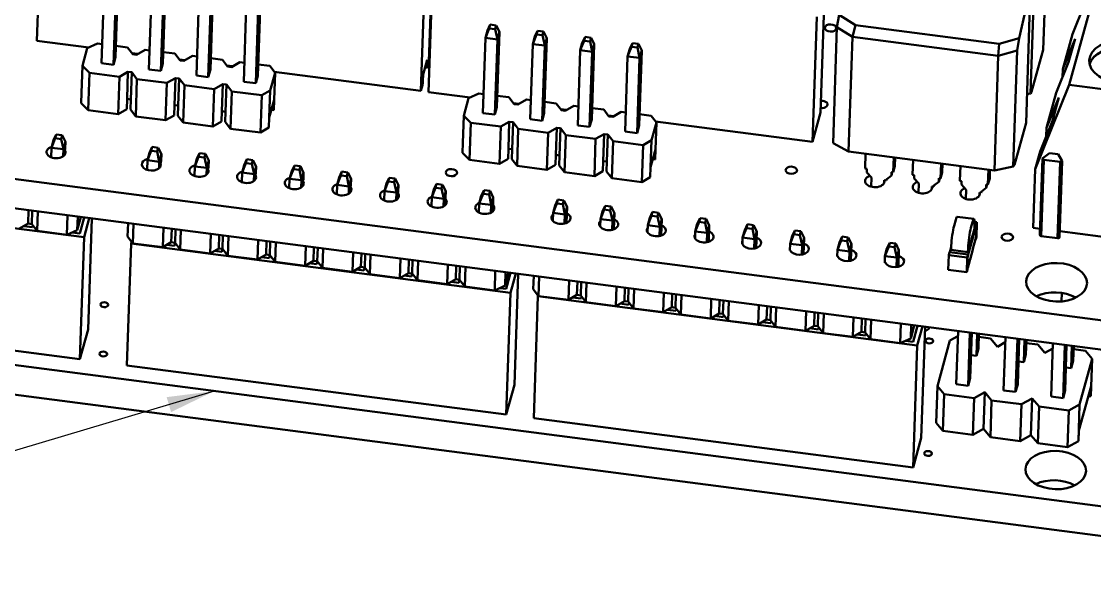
# Model space of a CAD drawing. Header units: millimetres. Extents: x 0 to 420, y 0 to 297.
# Drawn here: x 226.8 to 283.4, y 54.9 to 84.9 of the extents above; entities that cross this region are included whole.
import ezdxf

# ---------------------------------------------------------------- set-up
doc = ezdxf.new("R2010")
doc.units = ezdxf.units.MM
doc.layers.add('Symbol (ISO)', color=7, linetype='Continuous', lineweight=25)
doc.layers.add('Visible (ISO)', color=7, linetype='Continuous', lineweight=50)
doc.styles.add('Note Text (ISO)', font='tahoma.ttf')
doc.dimstyles.new('Default - Method 1b (ISO)$7', dxfattribs={"dimtxt": 3.5, "dimasz": 2.5, "dimexe": 3.175, "dimexo": 0, "dimgap": 0.762, "dimtad": 1, "dimtoh": 1, "dimrnd": 1e-08, "dimtxsty": 'Note Text (ISO)', "dimcen": 0.09, "dimdle": 10, "dimclrd": 256, "dimclre": 256, "dimclrt": 256, "dimazin": 2, "dimtfac": 1, "dimtmove": 0, "dimatfit": 3, "dimfxl": 1, "dimtolj": 1, "dimlwd": -1, "dimlwe": -1, "dimarcsym": 0})

msp = doc.modelspace()

# ---------------------------------------------------------------- linework, layer by layer
at = {"layer": 'Visible (ISO)'}
for p, q in [((287.154, 100.166), (282.031, 81.601)), ((227.794, 90.511), (227.571, 83.924)), ((280.668, 83.454), (280.901, 90.336)), ((248.259, 82.839), (248.482, 89.427)), ((248.055, 87.879), (247.832, 81.292)), ((248.463, 87.827), (248.239, 81.227)), ((280.199, 87.266), (279.992, 81.141)), ((230.984, 82.747), (231.118, 86.711)), ((231.748, 86.629), (231.614, 82.665)), ((231.723, 83.061), (231.857, 87.025)), ((234.225, 82.736), (234.359, 86.7)), ((268.927, 80.142), (269.15, 86.742)), ((233.485, 82.422), (233.62, 86.386)), ((234.25, 86.304), (234.116, 82.34)), ((236.727, 82.411), (236.861, 86.375)), ((279.763, 79.606), (279.996, 86.488)), ((235.987, 82.097), (236.121, 86.061)), ((236.752, 85.979), (236.618, 82.015)), ((238.489, 81.772), (238.623, 85.736)), ((239.254, 85.654), (239.119, 81.69)), ((239.229, 82.086), (239.363, 86.05)), ((279.774, 85.684), (279.41, 84.068)), ((282.862, 85.895), (282.213, 84.281)), ((268.723, 85.195), (268.5, 78.595)), ((269.787, 84.653), (269.903, 85.303)), ((269.903, 85.303), (270.771, 84.752)), ((251.239, 84.083), (251.438, 84.584)), ((251.239, 84.083), (251.348, 84.479)), ((251.492, 84.782), (251.348, 84.479)), ((251.438, 84.584), (251.492, 84.782)), ((251.753, 84.543), (251.438, 84.584)), ((251.808, 84.741), (251.492, 84.782)), ((251.753, 84.543), (251.808, 84.741)), ((251.753, 84.543), (251.869, 84.001)), ((251.978, 84.397), (251.808, 84.741)), ((251.844, 80.433), (251.978, 84.397)), ((251.869, 84.001), (251.978, 84.397)), ((253.994, 84.457), (253.85, 84.154)), ((253.94, 84.259), (253.994, 84.457)), ((254.309, 84.416), (253.994, 84.457)), ((254.255, 84.218), (254.309, 84.416)), ((254.48, 84.072), (254.309, 84.416)), ((269.579, 78.528), (269.787, 84.653)), ((270.6, 84.138), (269.787, 84.653)), ((270.771, 84.752), (270.606, 84.138)), ((270.771, 84.752), (278.35, 83.768)), ((227.571, 83.924), (230.312, 83.568)), ((251.104, 80.119), (251.239, 84.083)), ((251.869, 84.001), (251.239, 84.083)), ((251.869, 84.001), (251.735, 80.037)), ((253.74, 83.758), (253.94, 84.259)), ((253.74, 83.758), (253.85, 84.154)), ((254.255, 84.218), (253.94, 84.259)), ((254.255, 84.218), (254.371, 83.676)), ((254.346, 80.108), (254.48, 84.072)), ((254.371, 83.676), (254.48, 84.072)), ((256.242, 83.433), (256.441, 83.934)), ((256.242, 83.433), (256.351, 83.829)), ((256.496, 84.132), (256.351, 83.829)), ((256.441, 83.934), (256.496, 84.132)), ((256.757, 83.893), (256.441, 83.934)), ((256.811, 84.091), (256.496, 84.132)), ((256.757, 83.893), (256.811, 84.091)), ((256.757, 83.893), (256.873, 83.351)), ((256.982, 83.747), (256.811, 84.091)), ((258.998, 83.807), (258.853, 83.504)), ((258.943, 83.609), (258.998, 83.807)), ((259.313, 83.766), (258.998, 83.807)), ((270.6, 84.138), (270.395, 78.096)), ((270.606, 84.138), (270.6, 84.138)), ((278.296, 83.139), (270.606, 84.138)), ((278.35, 83.768), (279.41, 84.068)), ((279.41, 84.068), (279.294, 83.418)), ((282.213, 84.281), (281.701, 82.424)), ((281.701, 82.424), (282.349, 84.038)), ((282.349, 84.038), (282.008, 82.801)), ((230.231, 83.531), (229.974, 82.602)), ((230.231, 83.531), (230.779, 83.78)), ((230.779, 83.78), (231.017, 83.749)), ((231.743, 83.655), (232.355, 83.575)), ((232.355, 83.575), (232.634, 83.219)), ((232.592, 83.272), (232.898, 83.232)), ((232.831, 83.193), (233.281, 83.455)), ((233.281, 83.455), (233.519, 83.424)), ((234.245, 83.33), (234.857, 83.25)), ((234.857, 83.25), (235.136, 82.894)), ((253.606, 79.794), (253.74, 83.758)), ((254.371, 83.676), (253.74, 83.758)), ((254.371, 83.676), (254.236, 79.712)), ((256.108, 79.469), (256.242, 83.433)), ((256.873, 83.351), (256.242, 83.433)), ((256.873, 83.351), (256.738, 79.387)), ((256.848, 79.783), (256.982, 83.747)), ((256.873, 83.351), (256.982, 83.747)), ((258.744, 83.108), (258.943, 83.609)), ((258.744, 83.108), (258.853, 83.504)), ((259.258, 83.568), (258.943, 83.609)), ((259.258, 83.568), (259.313, 83.766)), ((259.258, 83.568), (259.374, 83.026)), ((259.484, 83.422), (259.313, 83.766)), ((259.349, 79.458), (259.484, 83.422)), ((259.374, 83.026), (259.484, 83.422)), ((278.35, 83.768), (278.296, 83.139)), ((279.294, 83.418), (278.301, 83.138)), ((279.294, 83.418), (279.086, 77.293)), ((280.058, 81.243), (280.668, 83.454)), ((231.614, 82.665), (230.984, 82.747)), ((231.723, 83.061), (231.614, 82.665)), ((232.831, 83.193), (232.634, 83.219)), ((234.225, 82.736), (234.116, 82.34)), ((235.094, 82.947), (235.4, 82.907)), ((235.333, 82.868), (235.136, 82.894)), ((235.333, 82.868), (235.782, 83.13)), ((235.782, 83.13), (236.021, 83.099)), ((236.747, 83.005), (237.358, 82.925)), ((237.358, 82.925), (237.637, 82.569)), ((237.834, 82.543), (238.284, 82.805)), ((238.284, 82.805), (238.523, 82.774)), ((239.249, 82.68), (239.86, 82.6)), ((248.168, 82.917), (247.954, 82.144)), ((248.156, 82.569), (248.168, 82.917)), ((248.259, 82.839), (248.178, 82.545)), ((258.61, 79.144), (258.744, 83.108)), ((259.374, 83.026), (258.744, 83.108)), ((259.374, 83.026), (259.24, 79.062)), ((278.097, 77.096), (278.301, 83.138)), ((278.301, 83.138), (278.296, 83.139)), ((282.008, 82.801), (281.359, 81.186)), ((229.974, 82.602), (229.926, 81.176)), ((229.974, 82.602), (230.352, 82.233)), ((230.352, 82.233), (230.285, 80.264)), ((230.352, 82.233), (231.928, 82.028)), ((231.928, 82.028), (232.378, 82.29)), ((232.378, 82.29), (232.329, 80.864)), ((232.575, 82.265), (232.378, 82.29)), ((232.575, 82.265), (232.526, 80.839)), ((232.854, 81.908), (232.575, 82.265)), ((234.116, 82.34), (233.485, 82.422)), ((236.727, 82.411), (236.618, 82.015)), ((237.596, 82.622), (237.901, 82.582)), ((237.834, 82.543), (237.637, 82.569)), ((239.86, 82.6), (240.139, 82.244)), ((240.139, 82.244), (239.883, 81.315)), ((240.139, 82.244), (240.091, 80.818)), ((240.098, 82.297), (247.832, 81.292)), ((247.954, 82.144), (247.943, 81.795)), ((248.06, 82.526), (248.162, 82.513)), ((281.701, 82.424), (281.687, 82.001)), ((231.928, 82.028), (231.861, 80.06)), ((232.854, 81.908), (232.787, 79.939)), ((234.43, 81.703), (232.854, 81.908)), ((234.43, 81.703), (234.363, 79.735)), ((234.88, 81.965), (234.43, 81.703)), ((234.88, 81.965), (234.831, 80.539)), ((235.077, 81.94), (234.88, 81.965)), ((235.077, 81.94), (235.028, 80.514)), ((235.356, 81.583), (235.077, 81.94)), ((235.356, 81.583), (235.289, 79.614)), ((236.932, 81.378), (235.356, 81.583)), ((236.618, 82.015), (235.987, 82.097)), ((237.381, 81.64), (236.932, 81.378)), ((237.381, 81.64), (237.333, 80.214)), ((237.578, 81.615), (237.381, 81.64)), ((237.578, 81.615), (237.53, 80.189)), ((237.857, 81.258), (237.578, 81.615)), ((239.119, 81.69), (238.489, 81.772)), ((239.229, 82.086), (239.119, 81.69)), ((247.832, 81.292), (247.913, 81.586)), ((280.25, 77.164), (282.031, 81.601)), ((286.956, 80.961), (282.031, 81.601)), ((229.926, 81.176), (229.908, 80.634)), ((236.932, 81.378), (236.865, 79.41)), ((237.857, 81.258), (237.791, 79.289)), ((239.433, 81.053), (237.857, 81.258)), ((239.433, 81.053), (239.367, 79.085)), ((239.883, 81.315), (239.433, 81.053)), ((239.883, 81.315), (239.835, 79.889)), ((250.435, 80.941), (248.239, 81.227)), ((250.351, 80.903), (250.9, 81.152)), ((250.9, 81.152), (251.138, 81.121)), ((251.864, 81.027), (252.476, 80.948)), ((279.813, 81.105), (279.992, 81.141)), ((279.992, 81.141), (280.058, 81.243)), ((281.359, 81.186), (280.847, 79.33)), ((193.831, 80.874), (296.124, 67.586)), ((229.908, 80.634), (230.285, 80.264)), ((232.311, 80.322), (232.329, 80.864)), ((232.526, 80.839), (232.329, 80.864)), ((232.508, 80.296), (232.526, 80.839)), ((234.831, 80.539), (234.813, 79.997)), ((235.028, 80.514), (234.831, 80.539)), ((235.01, 79.971), (235.028, 80.514)), ((240.091, 80.818), (239.835, 79.889)), ((240.073, 80.275), (240.091, 80.818)), ((250.351, 80.903), (250.095, 79.975)), ((251.844, 80.433), (251.735, 80.037)), ((252.476, 80.948), (252.755, 80.591)), ((253.021, 80.605), (252.712, 80.646)), ((252.952, 80.565), (252.755, 80.591)), ((252.952, 80.565), (253.401, 80.827)), ((253.401, 80.827), (253.64, 80.796)), ((254.366, 80.702), (254.977, 80.623)), ((254.977, 80.623), (255.256, 80.266)), ((255.453, 80.24), (255.903, 80.502)), ((255.903, 80.502), (256.142, 80.471)), ((280.847, 79.33), (281.495, 80.944)), ((281.495, 80.944), (281.154, 79.706)), ((230.285, 80.264), (231.861, 80.06)), ((231.861, 80.06), (232.311, 80.322)), ((232.787, 79.939), (232.508, 80.296)), ((234.363, 79.735), (232.787, 79.939)), ((234.813, 79.997), (234.363, 79.735)), ((235.289, 79.614), (235.01, 79.971)), ((237.333, 80.214), (237.315, 79.672)), ((237.53, 80.189), (237.333, 80.214)), ((237.512, 79.646), (237.53, 80.189)), ((239.835, 79.889), (239.816, 79.347)), ((239.946, 80.292), (240.073, 80.275)), ((250.095, 79.975), (250.047, 78.549)), ((250.095, 79.975), (250.473, 79.605)), ((251.735, 80.037), (251.104, 80.119)), ((254.346, 80.108), (254.236, 79.712)), ((255.522, 80.28), (255.214, 80.321)), ((255.453, 80.24), (255.256, 80.266)), ((256.868, 80.377), (257.479, 80.298)), ((257.479, 80.298), (257.758, 79.941)), ((258.024, 79.955), (257.715, 79.996)), ((257.955, 79.915), (257.758, 79.941)), ((257.955, 79.915), (258.405, 80.177)), ((258.405, 80.177), (258.644, 80.146)), ((259.369, 80.052), (259.981, 79.973)), ((259.981, 79.973), (260.26, 79.616)), ((268.5, 78.595), (268.927, 80.142)), ((296.072, 66.036), (193.779, 79.324)), ((236.865, 79.41), (235.289, 79.614)), ((237.315, 79.672), (236.865, 79.41)), ((237.791, 79.289), (237.512, 79.646)), ((239.367, 79.085), (237.791, 79.289)), ((239.816, 79.347), (239.367, 79.085)), ((250.473, 79.605), (250.406, 77.651)), ((250.473, 79.605), (252.049, 79.4)), ((252.049, 79.4), (251.982, 77.446)), ((252.049, 79.4), (252.498, 79.662)), ((252.498, 79.662), (252.45, 78.236)), ((252.695, 79.637), (252.498, 79.662)), ((252.695, 79.637), (252.647, 78.211)), ((252.974, 79.28), (252.695, 79.637)), ((252.974, 79.28), (252.908, 77.326)), ((254.55, 79.075), (252.974, 79.28)), ((254.236, 79.712), (253.606, 79.794)), ((255, 79.337), (254.55, 79.075)), ((255, 79.337), (254.952, 77.911)), ((255.197, 79.312), (255, 79.337)), ((255.197, 79.312), (255.149, 77.886)), ((255.476, 78.955), (255.197, 79.312)), ((256.738, 79.387), (256.108, 79.469)), ((256.848, 79.783), (256.738, 79.387)), ((259.349, 79.458), (259.24, 79.062)), ((260.26, 79.616), (260.004, 78.688)), ((260.26, 79.616), (260.212, 78.19)), ((268.5, 78.595), (260.217, 79.671)), ((279.152, 77.395), (279.763, 79.606)), ((281.154, 79.706), (280.506, 78.092)), ((280.847, 79.33), (280.833, 78.907)), ((228.345, 78.287), (228.544, 78.789)), ((228.598, 78.987), (228.454, 78.683)), ((228.544, 78.789), (228.598, 78.987)), ((228.544, 78.789), (228.859, 78.748)), ((228.598, 78.987), (228.914, 78.946)), ((228.859, 78.748), (228.914, 78.946)), ((228.859, 78.748), (228.975, 78.205)), ((229.084, 78.601), (228.914, 78.946)), ((254.55, 79.075), (254.484, 77.121)), ((255.476, 78.955), (255.41, 77.001)), ((257.052, 78.75), (255.476, 78.955)), ((257.052, 78.75), (256.986, 76.796)), ((257.502, 79.012), (257.052, 78.75)), ((257.502, 79.012), (257.454, 77.586)), ((257.699, 78.987), (257.502, 79.012)), ((257.699, 78.987), (257.651, 77.561)), ((257.978, 78.63), (257.699, 78.987)), ((259.24, 79.062), (258.61, 79.144)), ((228.327, 77.781), (228.345, 78.287)), ((228.345, 78.287), (228.454, 78.683)), ((228.345, 78.287), (228.975, 78.205)), ((228.975, 78.205), (228.962, 77.836)), ((228.975, 78.205), (229.084, 78.601)), ((229.047, 78.158), (229.039, 77.91)), ((229.072, 78.249), (229.047, 78.158)), ((229.072, 78.249), (229.084, 78.601)), ((233.655, 78.33), (233.511, 78.026)), ((233.601, 78.132), (233.655, 78.33)), ((233.655, 78.33), (233.97, 78.289)), ((233.916, 78.091), (233.97, 78.289)), ((234.141, 77.945), (233.97, 78.289)), ((250.047, 78.549), (250.029, 78.02)), ((252.432, 77.708), (252.45, 78.236)), ((252.647, 78.211), (252.45, 78.236)), ((252.629, 77.682), (252.647, 78.211)), ((257.978, 78.63), (257.912, 76.676)), ((259.554, 78.425), (257.978, 78.63)), ((259.554, 78.425), (259.488, 76.471)), ((260.004, 78.688), (259.554, 78.425)), ((260.004, 78.688), (259.956, 77.261)), ((260.212, 78.19), (259.956, 77.261)), ((260.194, 77.661), (260.212, 78.19)), ((269.579, 78.528), (270.395, 78.096)), ((233.384, 77.117), (233.401, 77.63)), ((233.401, 77.63), (233.601, 78.132)), ((233.401, 77.63), (233.511, 78.026)), ((233.401, 77.63), (234.032, 77.549)), ((233.601, 78.132), (233.916, 78.091)), ((233.916, 78.091), (234.032, 77.549)), ((234.032, 77.549), (234.141, 77.945)), ((234.129, 77.593), (234.094, 77.468)), ((234.129, 77.593), (234.141, 77.945)), ((235.903, 77.305), (236.102, 77.807)), ((235.903, 77.305), (236.012, 77.701)), ((236.157, 78.005), (236.012, 77.701)), ((236.102, 77.807), (236.157, 78.005)), ((236.102, 77.807), (236.417, 77.766)), ((236.157, 78.005), (236.472, 77.964)), ((236.417, 77.766), (236.472, 77.964)), ((236.417, 77.766), (236.533, 77.224)), ((236.643, 77.62), (236.472, 77.964)), ((236.533, 77.224), (236.643, 77.62)), ((236.631, 77.268), (236.643, 77.62)), ((238.659, 77.68), (238.514, 77.376)), ((238.604, 77.482), (238.659, 77.68)), ((238.659, 77.68), (238.974, 77.639)), ((238.919, 77.441), (238.974, 77.639)), ((239.145, 77.295), (238.974, 77.639)), ((250.029, 78.02), (250.406, 77.651)), ((250.406, 77.651), (251.982, 77.446)), ((251.982, 77.446), (252.432, 77.708)), ((252.908, 77.326), (252.629, 77.682)), ((254.952, 77.911), (254.934, 77.383)), ((255.149, 77.886), (254.952, 77.911)), ((255.131, 77.357), (255.149, 77.886)), ((257.454, 77.586), (257.436, 77.058)), ((257.651, 77.561), (257.454, 77.586)), ((260.07, 77.677), (260.194, 77.661)), ((270.395, 78.096), (278.097, 77.096)), ((271.302, 77.979), (271.275, 77.185)), ((272.753, 76.993), (272.78, 77.787)), ((272.842, 77.314), (272.857, 77.777)), ((273.804, 77.654), (273.777, 76.86)), ((280.506, 78.092), (280.25, 77.164)), ((280.63, 77.717), (280.494, 73.687)), ((280.639, 77.692), (280.502, 73.661)), ((280.656, 77.67), (280.52, 73.64)), ((280.7, 77.659), (280.564, 73.629)), ((280.653, 77.744), (280.63, 77.717)), ((280.63, 77.717), (280.639, 77.692)), ((280.639, 77.692), (280.656, 77.67)), ((280.653, 77.744), (281.006, 78.003)), ((280.656, 77.67), (280.7, 77.659)), ((281.569, 77.546), (280.7, 77.659)), ((281.467, 77.943), (281.006, 78.003)), ((281.658, 77.613), (281.467, 77.943)), ((281.665, 77.583), (281.529, 73.553)), ((281.643, 77.561), (281.665, 77.583)), ((281.665, 77.583), (281.658, 77.613)), ((234.02, 77.197), (234.01, 77.198)), ((234.032, 77.549), (234.02, 77.197)), ((234.023, 77.209), (234.02, 77.197)), ((234.094, 77.468), (234.089, 77.293)), ((235.886, 76.795), (235.903, 77.305)), ((235.903, 77.305), (236.533, 77.224)), ((236.533, 77.224), (236.521, 76.869)), ((236.601, 77.158), (236.594, 76.95)), ((236.631, 77.268), (236.601, 77.158)), ((238.405, 76.98), (238.604, 77.482)), ((238.405, 76.98), (238.514, 77.376)), ((238.604, 77.482), (238.919, 77.441)), ((238.919, 77.441), (239.035, 76.899)), ((239.035, 76.899), (239.145, 77.295)), ((239.133, 76.943), (239.145, 77.295)), ((240.907, 76.655), (241.106, 77.157)), ((240.907, 76.655), (241.016, 77.051)), ((241.161, 77.355), (241.016, 77.051)), ((241.106, 77.157), (241.161, 77.355)), ((241.106, 77.157), (241.421, 77.116)), ((241.161, 77.355), (241.476, 77.314)), ((241.421, 77.116), (241.476, 77.314)), ((241.421, 77.116), (241.537, 76.574)), ((241.646, 76.97), (241.476, 77.314)), ((243.662, 77.03), (243.518, 76.726)), ((243.608, 76.832), (243.662, 77.03)), ((243.662, 77.03), (243.978, 76.989)), ((254.484, 77.121), (252.908, 77.326)), ((254.934, 77.383), (254.484, 77.121)), ((255.41, 77.001), (255.131, 77.357)), ((257.436, 77.058), (256.986, 76.796)), ((257.633, 77.032), (257.651, 77.561)), ((257.912, 76.676), (257.633, 77.032)), ((259.956, 77.261), (259.938, 76.733)), ((271.275, 77.185), (271.364, 77.173)), ((271.364, 77.173), (271.357, 76.991)), ((272.658, 76.822), (272.665, 77.004)), ((272.665, 77.004), (272.753, 76.993)), ((272.842, 77.314), (272.753, 76.993)), ((275.255, 76.668), (275.282, 77.462)), ((275.343, 76.99), (275.359, 77.452)), ((276.306, 77.329), (276.279, 76.535)), ((277.756, 76.343), (277.783, 77.137)), ((277.845, 76.665), (277.861, 77.127)), ((278.097, 77.096), (279.086, 77.293)), ((279.086, 77.293), (279.152, 77.395)), ((280.25, 77.164), (280.145, 74.067)), ((281.569, 77.546), (281.432, 73.516)), ((281.608, 77.546), (281.471, 73.516)), ((281.643, 77.561), (281.507, 73.531)), ((281.569, 77.546), (281.608, 77.546)), ((281.608, 77.546), (281.643, 77.561)), ((238.388, 76.473), (238.405, 76.98)), ((238.405, 76.98), (239.035, 76.899)), ((239.035, 76.899), (239.023, 76.533)), ((239.106, 76.847), (239.098, 76.608)), ((239.133, 76.943), (239.106, 76.847)), ((240.89, 76.151), (240.907, 76.655)), ((240.907, 76.655), (241.537, 76.574)), ((241.537, 76.574), (241.524, 76.197)), ((241.537, 76.574), (241.646, 76.97)), ((241.611, 76.534), (241.602, 76.269)), ((241.634, 76.618), (241.611, 76.534)), ((241.634, 76.618), (241.646, 76.97)), ((243.408, 76.33), (243.608, 76.832)), ((243.408, 76.33), (243.518, 76.726)), ((243.608, 76.832), (243.923, 76.791)), ((243.923, 76.791), (243.978, 76.989)), ((243.923, 76.791), (244.039, 76.249)), ((244.148, 76.645), (243.978, 76.989)), ((244.039, 76.249), (244.148, 76.645)), ((244.136, 76.293), (244.148, 76.645)), ((245.91, 76.005), (246.11, 76.507)), ((246.164, 76.705), (246.02, 76.402)), ((246.11, 76.507), (246.164, 76.705)), ((246.11, 76.507), (246.425, 76.466)), ((246.164, 76.705), (246.479, 76.664)), ((246.425, 76.466), (246.479, 76.664)), ((246.425, 76.466), (246.541, 75.924)), ((246.65, 76.32), (246.479, 76.664)), ((256.986, 76.796), (255.41, 77.001)), ((259.488, 76.471), (257.912, 76.676)), ((259.938, 76.733), (259.488, 76.471)), ((271.357, 76.991), (271.606, 76.721)), ((271.589, 76.233), (271.606, 76.721)), ((272.278, 76.446), (272.282, 76.577)), ((272.282, 76.577), (272.392, 76.562)), ((272.392, 76.562), (272.411, 76.631)), ((272.392, 76.562), (272.394, 76.619)), ((272.394, 76.619), (272.658, 76.822)), ((272.707, 76.999), (272.658, 76.822)), ((273.777, 76.86), (273.865, 76.848)), ((273.865, 76.848), (273.859, 76.666)), ((273.859, 76.666), (274.108, 76.396)), ((274.896, 76.294), (275.16, 76.497)), ((275.16, 76.497), (275.166, 76.679)), ((275.209, 76.674), (275.16, 76.497)), ((275.166, 76.679), (275.255, 76.668)), ((275.343, 76.99), (275.255, 76.668)), ((276.279, 76.535), (276.367, 76.523)), ((276.367, 76.523), (276.361, 76.341)), ((277.845, 76.665), (277.756, 76.343)), ((210.045, 76.166), (230.06, 73.566)), ((243.392, 75.83), (243.408, 76.33)), ((243.408, 76.33), (244.039, 76.249)), ((244.039, 76.249), (244.026, 75.862)), ((244.116, 76.22), (244.106, 75.93)), ((244.136, 76.293), (244.116, 76.22)), ((245.893, 75.508), (245.91, 76.005)), ((245.91, 76.005), (246.02, 76.402)), ((245.91, 76.005), (246.541, 75.924)), ((246.541, 75.924), (246.527, 75.528)), ((246.541, 75.924), (246.65, 76.32)), ((246.621, 75.906), (246.61, 75.592)), ((246.638, 75.968), (246.621, 75.906)), ((246.638, 75.968), (246.65, 76.32)), ((248.412, 75.68), (248.611, 76.182)), ((248.412, 75.68), (248.521, 76.077)), ((248.666, 76.38), (248.521, 76.077)), ((248.611, 76.182), (248.666, 76.38)), ((248.611, 76.182), (248.927, 76.141)), ((248.666, 76.38), (248.981, 76.339)), ((248.927, 76.141), (248.981, 76.339)), ((248.927, 76.141), (249.042, 75.599)), ((249.152, 75.995), (248.981, 76.339)), ((249.042, 75.599), (249.152, 75.995)), ((249.14, 75.643), (249.152, 75.995)), ((251.168, 76.055), (251.023, 75.752)), ((251.113, 75.857), (251.168, 76.055)), ((251.168, 76.055), (251.483, 76.014)), ((251.428, 75.816), (251.483, 76.014)), ((251.654, 75.67), (251.483, 76.014)), ((274.091, 75.91), (274.108, 76.396)), ((274.792, 76.12), (274.796, 76.25)), ((274.796, 76.25), (274.894, 76.237)), ((274.894, 76.237), (274.913, 76.307)), ((274.894, 76.237), (274.896, 76.294)), ((276.361, 76.341), (276.61, 76.071)), ((276.593, 75.587), (276.61, 76.071)), ((277.306, 75.793), (277.311, 75.923)), ((277.311, 75.923), (277.396, 75.912)), ((277.396, 75.912), (277.415, 75.982)), ((277.396, 75.912), (277.398, 75.969)), ((277.398, 75.969), (277.662, 76.172)), ((277.662, 76.172), (277.668, 76.354)), ((277.711, 76.349), (277.662, 76.172)), ((277.668, 76.354), (277.756, 76.343)), ((248.395, 75.188), (248.412, 75.68)), ((248.412, 75.68), (249.042, 75.599)), ((249.042, 75.599), (249.029, 75.194)), ((249.125, 75.59), (249.114, 75.255)), ((249.14, 75.643), (249.125, 75.59)), ((250.897, 74.867), (250.914, 75.355)), ((250.914, 75.355), (251.113, 75.857)), ((250.914, 75.355), (251.023, 75.752)), ((250.914, 75.355), (251.544, 75.274)), ((251.113, 75.857), (251.428, 75.816)), ((251.428, 75.816), (251.544, 75.274)), ((251.544, 75.274), (251.654, 75.67)), ((251.642, 75.318), (251.629, 75.274)), ((251.642, 75.318), (251.654, 75.67)), ((254.805, 74.85), (255.004, 75.352)), ((255.059, 75.55), (254.914, 75.246)), ((255.004, 75.352), (255.059, 75.55)), ((255.004, 75.352), (255.319, 75.311)), ((255.059, 75.55), (255.374, 75.509)), ((255.319, 75.311), (255.374, 75.509)), ((255.319, 75.311), (255.435, 74.768)), ((255.545, 75.164), (255.374, 75.509)), ((227.106, 74.285), (227.13, 74.991)), ((227.303, 74.259), (227.327, 74.966)), ((227.582, 73.903), (227.617, 74.928)), ((251.544, 75.274), (251.53, 74.861)), ((251.629, 75.274), (251.617, 74.919)), ((254.791, 74.442), (254.805, 74.85)), ((254.805, 74.85), (254.914, 75.246)), ((254.805, 74.85), (255.435, 74.768)), ((255.435, 74.768), (255.419, 74.29)), ((255.435, 74.768), (255.545, 75.164)), ((255.516, 74.322), (255.545, 75.164)), ((257.307, 74.525), (257.506, 75.027)), ((257.307, 74.525), (257.416, 74.921)), ((257.561, 75.225), (257.416, 74.921)), ((257.506, 75.027), (257.561, 75.225)), ((257.506, 75.027), (257.821, 74.986)), ((257.561, 75.225), (257.876, 75.184)), ((257.821, 74.986), (257.876, 75.184)), ((257.821, 74.986), (257.937, 74.443)), ((258.046, 74.839), (257.876, 75.184)), ((257.937, 74.443), (258.046, 74.839)), ((258.018, 73.99), (258.046, 74.839)), ((260.062, 74.9), (259.918, 74.596)), ((260.008, 74.702), (260.062, 74.9)), ((260.062, 74.9), (260.378, 74.859)), ((260.323, 74.661), (260.378, 74.859)), ((260.548, 74.514), (260.378, 74.859)), ((226.656, 74.023), (227.106, 74.285)), ((226.936, 74.145), (226.949, 74.194)), ((227.106, 74.285), (227.303, 74.259)), ((227.582, 73.903), (227.303, 74.259)), ((227.363, 74.183), (227.338, 74.093)), ((229.158, 73.698), (229.192, 74.723)), ((229.706, 73.947), (229.73, 74.654)), ((229.895, 74.632), (229.706, 73.947)), ((230.072, 74.609), (229.84, 73.768)), ((230.06, 73.566), (230.338, 74.575)), ((230.474, 74.557), (230.275, 68.705)), ((232.359, 73.603), (232.383, 74.309)), ((232.639, 73.246), (232.673, 74.271)), ((257.293, 74.13), (257.307, 74.525)), ((257.307, 74.525), (257.937, 74.443)), ((257.937, 74.443), (257.921, 73.961)), ((259.796, 73.82), (259.809, 74.2)), ((259.809, 74.2), (260.008, 74.702)), ((259.809, 74.2), (259.918, 74.596)), ((259.809, 74.2), (260.439, 74.118)), ((260.008, 74.702), (260.323, 74.661)), ((260.323, 74.661), (260.439, 74.118)), ((260.439, 74.118), (260.548, 74.514)), ((260.519, 73.659), (260.548, 74.514)), ((262.31, 73.875), (262.51, 74.377)), ((262.31, 73.875), (262.42, 74.271)), ((262.564, 74.575), (262.42, 74.271)), ((262.51, 74.377), (262.564, 74.575)), ((262.51, 74.377), (262.825, 74.336)), ((262.564, 74.575), (262.879, 74.534)), ((262.825, 74.336), (262.879, 74.534)), ((262.825, 74.336), (262.941, 73.793)), ((263.05, 74.189), (262.879, 74.534)), ((262.941, 73.793), (263.05, 74.189)), ((263.021, 73.328), (263.05, 74.189)), ((265.066, 74.25), (264.921, 73.946)), ((265.011, 74.052), (265.066, 74.25)), ((265.066, 74.25), (265.381, 74.209)), ((265.327, 74.011), (265.381, 74.209)), ((265.552, 73.864), (265.381, 74.209)), ((276.055, 74.483), (275.97, 74.174)), ((276.132, 74.646), (277.018, 74.53)), ((276.941, 74.368), (276.856, 74.058)), ((277.042, 74.018), (277.05, 74.251)), ((277.047, 74.178), (277.124, 74.168)), ((277.049, 74.217), (277.133, 74.206)), ((277.175, 74.36), (277.051, 74.377)), ((277.131, 74.167), (277.165, 74.29)), ((277.133, 74.206), (277.131, 74.167)), ((277.175, 74.36), (277.133, 74.206)), ((277.134, 73.594), (277.157, 74.26)), ((277.165, 74.29), (277.142, 73.593)), ((277.149, 73.585), (277.175, 74.36)), ((227.338, 74.093), (226.878, 74.152)), ((229.158, 73.698), (227.582, 73.903)), ((229.706, 73.947), (229.158, 73.698)), ((229.84, 73.768), (229.429, 73.821)), ((229.438, 73.82), (229.439, 73.826)), ((234.214, 73.041), (234.249, 74.067)), ((234.664, 73.303), (234.688, 74.01)), ((234.861, 73.278), (234.885, 73.984)), ((235.14, 72.921), (235.175, 73.946)), ((236.716, 72.716), (236.751, 73.742)), ((237.166, 72.978), (237.19, 73.685)), ((237.363, 72.953), (237.387, 73.659)), ((237.642, 72.596), (237.677, 73.621)), ((260.439, 74.118), (260.422, 73.632)), ((262.298, 73.512), (262.31, 73.875)), ((262.31, 73.875), (262.941, 73.793)), ((262.941, 73.793), (262.924, 73.303)), ((264.812, 73.55), (265.011, 74.052)), ((264.812, 73.55), (264.921, 73.946)), ((265.011, 74.052), (265.327, 74.011)), ((265.327, 74.011), (265.443, 73.468)), ((265.443, 73.468), (265.552, 73.864)), ((265.522, 72.997), (265.552, 73.864)), ((267.314, 73.225), (267.513, 73.727)), ((267.314, 73.225), (267.423, 73.621)), ((267.568, 73.925), (267.423, 73.621)), ((267.513, 73.727), (267.568, 73.925)), ((267.513, 73.727), (267.828, 73.686)), ((267.568, 73.925), (267.883, 73.884)), ((267.828, 73.686), (267.883, 73.884)), ((267.828, 73.686), (267.944, 73.143)), ((268.054, 73.539), (267.883, 73.884)), ((276.7, 72.781), (277.042, 74.018)), ((277.124, 74.168), (276.706, 72.651)), ((277.124, 74.168), (277.131, 74.167)), ((280.505, 74.02), (280.145, 74.067)), ((280.494, 73.687), (280.502, 73.661)), ((280.502, 73.661), (280.52, 73.64)), ((280.52, 73.64), (280.564, 73.629)), ((281.432, 73.516), (280.564, 73.629)), ((286.767, 73.207), (281.54, 73.886)), ((230.06, 73.566), (229.842, 67.134)), ((232.543, 73.244), (232.325, 66.811)), ((232.359, 73.603), (232.639, 73.246)), ((232.568, 73.336), (232.543, 73.244)), ((232.543, 73.244), (252.557, 70.644)), ((232.639, 73.246), (234.214, 73.041)), ((234.214, 73.041), (234.664, 73.303)), ((234.825, 73.12), (234.437, 73.171)), ((234.664, 73.303), (234.861, 73.278)), ((234.866, 73.271), (234.825, 73.12)), ((234.861, 73.278), (235.14, 72.921)), ((239.218, 72.391), (239.253, 73.417)), ((239.668, 72.653), (239.692, 73.36)), ((239.865, 72.628), (239.889, 73.334)), ((240.144, 72.271), (240.179, 73.296)), ((241.72, 72.066), (241.755, 73.092)), ((264.8, 73.198), (264.812, 73.55)), ((264.806, 73.197), (264.8, 73.198)), ((264.812, 73.55), (265.443, 73.468)), ((265.443, 73.468), (265.426, 72.974)), ((267.302, 72.873), (267.314, 73.225)), ((267.314, 73.225), (267.944, 73.143)), ((267.944, 73.143), (267.927, 72.646)), ((267.944, 73.143), (268.054, 73.539)), ((268.024, 72.667), (268.054, 73.539)), ((269.816, 72.9), (270.015, 73.402)), ((269.816, 72.9), (269.925, 73.296)), ((270.07, 73.6), (269.925, 73.296)), ((270.015, 73.402), (270.07, 73.6)), ((270.015, 73.402), (270.33, 73.361)), ((270.07, 73.6), (270.385, 73.559)), ((270.33, 73.361), (270.385, 73.559)), ((270.33, 73.361), (270.446, 72.818)), ((270.555, 73.214), (270.385, 73.559)), ((270.446, 72.818), (270.555, 73.214)), ((270.526, 72.336), (270.555, 73.214)), ((272.318, 72.575), (272.517, 73.077)), ((272.571, 73.275), (272.427, 72.971)), ((272.517, 73.077), (272.571, 73.275)), ((272.517, 73.077), (272.832, 73.036)), ((272.571, 73.275), (272.887, 73.234)), ((272.832, 73.036), (272.887, 73.234)), ((273.057, 72.889), (272.887, 73.234)), ((275.82, 73.064), (275.742, 72.784)), ((275.822, 73.128), (275.814, 72.896)), ((277.1, 73.47), (276.959, 72.958)), ((277.106, 73.431), (277.09, 73.433)), ((277.1, 73.47), (277.134, 73.594)), ((277.108, 73.469), (277.1, 73.47)), ((277.106, 73.431), (277.149, 73.585)), ((277.108, 73.469), (277.106, 73.431)), ((277.142, 73.593), (277.108, 73.469)), ((277.134, 73.594), (277.142, 73.593)), ((281.432, 73.516), (281.471, 73.516)), ((281.471, 73.516), (281.507, 73.531)), ((281.507, 73.531), (281.529, 73.553)), ((235.14, 72.921), (236.716, 72.716)), ((236.716, 72.716), (237.166, 72.978)), ((237.326, 72.795), (236.939, 72.846)), ((237.166, 72.978), (237.363, 72.953)), ((237.368, 72.946), (237.326, 72.795)), ((237.363, 72.953), (237.642, 72.596)), ((237.642, 72.596), (239.218, 72.391)), ((239.218, 72.391), (239.668, 72.653)), ((239.828, 72.47), (239.44, 72.521)), ((239.668, 72.653), (239.865, 72.628)), ((239.87, 72.621), (239.828, 72.47)), ((239.865, 72.628), (240.144, 72.271)), ((242.17, 72.328), (242.194, 73.035)), ((242.367, 72.303), (242.391, 73.009)), ((242.646, 71.946), (242.68, 72.971)), ((244.222, 71.741), (244.256, 72.767)), ((244.672, 72.003), (244.695, 72.71)), ((244.869, 71.978), (244.892, 72.684)), ((245.148, 71.621), (245.182, 72.646)), ((267.32, 72.871), (267.302, 72.873)), ((269.804, 72.548), (269.816, 72.9)), ((269.834, 72.544), (269.804, 72.548)), ((269.816, 72.9), (270.446, 72.818)), ((270.446, 72.818), (270.429, 72.317)), ((272.306, 72.223), (272.318, 72.575)), ((272.318, 72.575), (272.427, 72.971)), ((272.318, 72.575), (272.948, 72.493)), ((272.832, 73.036), (272.948, 72.493)), ((272.948, 72.493), (272.931, 71.989)), ((272.948, 72.493), (273.057, 72.889)), ((273.027, 72.007), (273.057, 72.889)), ((275.683, 72.631), (275.657, 71.856)), ((275.726, 72.786), (275.683, 72.631)), ((275.683, 72.631), (276.663, 72.504)), ((276.706, 72.658), (275.726, 72.786)), ((275.814, 72.896), (276.7, 72.781)), ((276.663, 72.504), (276.637, 71.729)), ((276.647, 71.798), (276.67, 72.496)), ((276.706, 72.658), (276.663, 72.504)), ((276.67, 72.496), (276.704, 72.62)), ((276.708, 73.013), (276.7, 72.781)), ((276.704, 72.62), (276.706, 72.658)), ((276.814, 72.397), (276.958, 72.919)), ((276.959, 72.958), (276.958, 72.919)), ((240.144, 72.271), (241.72, 72.066)), ((241.72, 72.066), (242.17, 72.328)), ((242.33, 72.145), (241.942, 72.196)), ((242.17, 72.328), (242.367, 72.303)), ((242.372, 72.296), (242.33, 72.145)), ((242.367, 72.303), (242.646, 71.946)), ((242.646, 71.946), (244.222, 71.741)), ((244.222, 71.741), (244.672, 72.003)), ((244.672, 72.003), (244.869, 71.978)), ((244.873, 71.971), (244.832, 71.82)), ((244.869, 71.978), (245.148, 71.621)), ((246.723, 71.416), (246.758, 72.442)), ((247.173, 71.678), (247.197, 72.385)), ((247.37, 71.653), (247.394, 72.359)), ((247.649, 71.296), (247.684, 72.321)), ((249.225, 71.091), (249.26, 72.117)), ((249.675, 71.353), (249.699, 72.06)), ((249.872, 71.328), (249.896, 72.034)), ((250.151, 70.971), (250.186, 71.996)), ((272.348, 72.217), (272.306, 72.223)), ((276.681, 71.922), (276.647, 71.798)), ((276.648, 71.83), (276.673, 71.923)), ((276.691, 71.985), (276.673, 71.923)), ((276.673, 71.923), (276.681, 71.922)), ((276.689, 71.946), (276.68, 71.948)), ((276.68, 71.883), (276.681, 71.922)), ((276.689, 71.946), (276.796, 72.335)), ((276.689, 71.946), (276.691, 71.985)), ((276.798, 72.373), (276.796, 72.335)), ((276.815, 72.436), (276.798, 72.373)), ((276.814, 72.397), (276.815, 72.436)), ((244.832, 71.82), (244.444, 71.871)), ((245.148, 71.621), (246.723, 71.416)), ((246.723, 71.416), (247.173, 71.678)), ((247.334, 71.495), (246.946, 71.546)), ((247.173, 71.678), (247.37, 71.653)), ((247.375, 71.646), (247.334, 71.495)), ((247.37, 71.653), (247.649, 71.296)), ((249.225, 71.091), (249.675, 71.353)), ((249.675, 71.353), (249.872, 71.328)), ((251.727, 70.766), (251.762, 71.792)), ((252.275, 71.015), (252.299, 71.722)), ((252.464, 71.7), (252.275, 71.015)), ((252.569, 71.687), (252.337, 70.845)), ((252.557, 70.644), (252.835, 71.652)), ((252.971, 71.635), (252.773, 65.783)), ((253.763, 70.822), (253.787, 71.529)), ((254.042, 70.465), (254.077, 71.491)), ((276.637, 71.729), (275.657, 71.856)), ((276.637, 71.729), (276.68, 71.883)), ((247.649, 71.296), (249.225, 71.091)), ((249.835, 71.17), (249.448, 71.221)), ((249.877, 71.321), (249.835, 71.17)), ((250.151, 70.971), (249.872, 71.328)), ((251.727, 70.766), (250.151, 70.971)), ((252.275, 71.015), (251.727, 70.766)), ((252.337, 70.845), (251.998, 70.889)), ((253.763, 70.822), (254.042, 70.465)), ((255.618, 70.261), (255.653, 71.286)), ((256.068, 70.523), (256.092, 71.229)), ((256.265, 70.497), (256.289, 71.204)), ((256.544, 70.14), (256.579, 71.166)), ((258.12, 69.936), (258.155, 70.961)), ((258.57, 70.198), (258.594, 70.904)), ((258.767, 70.172), (258.791, 70.879)), ((259.046, 69.815), (259.081, 70.841)), ((252.557, 70.644), (252.339, 64.211)), ((254.005, 70.455), (253.787, 64.023)), ((254.017, 70.498), (254.005, 70.455)), ((254.005, 70.455), (274.019, 67.856)), ((254.042, 70.465), (255.618, 70.261)), ((255.618, 70.261), (256.068, 70.523)), ((256.287, 70.332), (255.84, 70.39)), ((255.885, 70.384), (255.896, 70.422)), ((256.068, 70.523), (256.265, 70.497)), ((256.265, 70.497), (256.544, 70.14)), ((256.315, 70.433), (256.287, 70.332)), ((260.622, 69.611), (260.656, 70.636)), ((261.072, 69.873), (261.095, 70.579)), ((261.269, 69.847), (261.292, 70.554)), ((261.548, 69.49), (261.582, 70.516)), ((263.124, 69.286), (263.158, 70.311)), ((263.573, 69.548), (263.597, 70.254)), ((263.77, 69.522), (263.794, 70.229)), ((281.635, 70.184), (281.65, 70.629)), ((282.273, 70.331), (282.277, 70.439)), ((282.371, 70.39), (282.371, 70.374)), ((200.75, 70.155), (295.71, 57.82)), ((209.827, 69.733), (229.842, 67.134)), ((256.544, 70.14), (258.12, 69.936)), ((258.12, 69.936), (258.57, 70.198)), ((258.789, 70.007), (258.342, 70.065)), ((258.387, 70.059), (258.397, 70.097)), ((258.57, 70.198), (258.767, 70.172)), ((258.767, 70.172), (259.046, 69.815)), ((258.817, 70.108), (258.789, 70.007)), ((259.046, 69.815), (260.622, 69.611)), ((260.622, 69.611), (261.072, 69.873)), ((261.291, 69.682), (260.844, 69.74)), ((260.889, 69.734), (260.899, 69.772)), ((261.072, 69.873), (261.269, 69.847)), ((261.269, 69.847), (261.548, 69.49)), ((261.318, 69.783), (261.291, 69.682)), ((264.049, 69.165), (264.084, 70.191)), ((265.625, 68.961), (265.66, 69.986)), ((266.075, 69.223), (266.099, 69.929)), ((266.272, 69.197), (266.296, 69.904)), ((266.551, 68.84), (266.586, 69.866)), ((268.127, 68.636), (268.162, 69.661)), ((261.548, 69.49), (263.124, 69.286)), ((263.124, 69.286), (263.573, 69.548)), ((263.792, 69.357), (263.346, 69.415)), ((263.39, 69.409), (263.401, 69.447)), ((263.573, 69.548), (263.77, 69.522)), ((263.77, 69.522), (264.049, 69.165)), ((263.82, 69.458), (263.792, 69.357)), ((264.049, 69.165), (265.625, 68.961)), ((265.625, 68.961), (266.075, 69.223)), ((266.294, 69.032), (265.848, 69.09)), ((265.892, 69.084), (265.903, 69.122)), ((266.075, 69.223), (266.272, 69.197)), ((266.272, 69.197), (266.551, 68.84)), ((266.322, 69.133), (266.294, 69.032)), ((268.577, 68.898), (268.601, 69.604)), ((268.774, 68.872), (268.798, 69.579)), ((269.053, 68.515), (269.088, 69.541)), ((270.629, 68.311), (270.664, 69.336)), ((271.079, 68.573), (271.103, 69.279)), ((271.276, 68.547), (271.3, 69.254)), ((271.555, 68.19), (271.59, 69.216)), ((295.658, 56.27), (200.697, 68.605)), ((229.842, 67.134), (230.275, 68.705)), ((266.551, 68.84), (268.127, 68.636)), ((268.127, 68.636), (268.577, 68.898)), ((268.796, 68.707), (268.349, 68.765)), ((268.394, 68.759), (268.405, 68.797)), ((268.577, 68.898), (268.774, 68.872)), ((268.774, 68.872), (269.053, 68.515)), ((268.824, 68.808), (268.796, 68.707)), ((269.053, 68.515), (270.629, 68.311)), ((270.629, 68.311), (271.079, 68.573)), ((271.079, 68.573), (271.276, 68.547)), ((271.555, 68.19), (271.276, 68.547)), ((273.131, 67.986), (273.166, 69.011)), ((273.679, 68.235), (273.703, 68.941)), ((273.868, 68.92), (273.679, 68.235)), ((274.032, 68.899), (273.8, 68.057)), ((274.019, 67.856), (274.298, 68.864)), ((274.434, 68.847), (274.235, 62.995)), ((274.425, 68.603), (274.64, 68.741)), ((274.64, 68.741), (274.642, 68.819)), ((274.64, 68.741), (274.661, 68.817)), ((276.081, 65.816), (276.176, 68.62)), ((276.712, 65.734), (276.807, 68.538)), ((276.902, 68.526), (276.821, 66.13)), ((271.298, 68.382), (270.851, 68.44)), ((270.896, 68.434), (270.906, 68.472)), ((271.326, 68.483), (271.298, 68.382)), ((273.131, 67.986), (271.555, 68.19)), ((273.679, 68.235), (273.131, 67.986)), ((273.8, 68.057), (273.402, 68.109)), ((275.748, 68.122), (275.086, 65.721)), ((276.167, 68.353), (275.748, 68.122)), ((277.145, 67.306), (277.185, 68.489)), ((277.281, 68.477), (277.255, 67.702)), ((277.89, 68.229), (277.275, 68.308)), ((278.25, 67.797), (277.89, 68.229)), ((278.669, 68.028), (278.25, 67.797)), ((278.583, 65.491), (278.678, 68.295)), ((279.213, 65.409), (279.308, 68.213)), ((279.404, 68.201), (279.323, 65.805)), ((279.647, 66.981), (279.687, 68.164)), ((279.783, 68.152), (279.756, 67.377)), ((280.391, 67.904), (279.777, 67.983)), ((281.085, 65.166), (281.18, 67.97)), ((274.019, 67.856), (273.802, 61.423)), ((277.145, 67.306), (277.255, 67.702)), ((279.647, 66.981), (279.756, 67.377)), ((280.752, 67.472), (280.391, 67.904)), ((281.171, 67.703), (280.752, 67.472)), ((281.715, 65.084), (281.81, 67.888)), ((281.906, 67.876), (281.824, 65.48)), ((282.149, 66.656), (282.189, 67.839)), ((282.284, 67.827), (282.258, 67.052)), ((282.893, 67.579), (282.279, 67.658)), ((283.254, 67.147), (282.893, 67.579)), ((232.325, 66.811), (252.339, 64.211)), ((277.145, 67.306), (276.862, 67.343)), ((279.647, 66.981), (279.364, 67.018)), ((282.149, 66.656), (282.258, 67.052)), ((282.591, 64.746), (283.254, 67.147)), ((283.254, 67.147), (283.188, 65.21)), ((282.149, 66.656), (281.866, 66.693)), ((252.339, 64.211), (252.773, 65.783)), ((275.086, 65.721), (275.02, 63.783)), ((275.086, 65.721), (275.446, 65.29)), ((276.712, 65.734), (276.081, 65.816)), ((276.712, 65.734), (276.821, 66.13)), ((279.213, 65.409), (279.323, 65.805)), ((282.552, 63.382), (283.198, 65.721)), ((283.198, 65.721), (283.179, 65.179)), ((275.446, 65.29), (275.381, 63.352)), ((275.446, 65.29), (277.022, 65.085)), ((277.022, 65.085), (277.587, 65.396)), ((277.587, 65.396), (277.522, 63.458)), ((277.587, 65.396), (277.948, 64.965)), ((279.213, 65.409), (278.583, 65.491)), ((281.715, 65.084), (281.085, 65.166)), ((281.715, 65.084), (281.824, 65.48)), ((283.179, 65.179), (283.053, 65.195)), ((283.179, 65.179), (283.188, 65.21)), ((277.022, 65.085), (276.956, 63.147)), ((277.948, 64.965), (277.882, 63.027)), ((277.948, 64.965), (279.524, 64.76)), ((279.524, 64.76), (279.458, 62.822)), ((279.524, 64.76), (280.089, 65.071)), ((280.089, 65.071), (280.024, 63.133)), ((280.089, 65.071), (280.45, 64.64)), ((280.45, 64.64), (280.384, 62.702)), ((280.45, 64.64), (282.026, 64.435)), ((282.026, 64.435), (282.591, 64.746)), ((282.591, 64.746), (282.525, 62.808)), ((253.787, 64.023), (273.802, 61.423)), ((282.026, 64.435), (281.96, 62.497)), ((275.02, 63.783), (275.381, 63.352)), ((276.956, 63.147), (277.522, 63.458)), ((277.522, 63.458), (277.882, 63.027)), ((273.802, 61.423), (274.235, 62.995)), ((275.381, 63.352), (276.956, 63.147)), ((277.882, 63.027), (279.458, 62.822)), ((279.458, 62.822), (280.024, 63.133)), ((280.024, 63.133), (280.384, 62.702)), ((282.534, 62.839), (282.552, 63.382)), ((280.384, 62.702), (281.96, 62.497)), ((281.96, 62.497), (282.525, 62.808)), ((282.525, 62.808), (282.534, 62.839))]:
    msp.add_line(p, q, dxfattribs=at)
for centre, major_axis in [((269.451, 84.603), (-0.301, 0.01)), ((284.921, 82.828), (1.824, -0.062)), ((249.443, 76.976), (-0.301, 0.01)), ((267.381, 77.1), (-0.301, 0.01)), ((278.778, 73.574), (-0.301, 0.01)), ((281.375, 71.192), (-1.607, 0.054)), ((231.131, 70.009), (-0.203, 0.007)), ((274.659, 68.099), (-0.203, 0.007)), ((231.078, 67.41), (-0.203, 0.007)), ((274.593, 62.165), (-0.203, 0.007)), ((281.332, 61.289), (-1.599, 0.054))]:
    msp.add_ellipse(centre, major_axis=major_axis, ratio=0.631405, dxfattribs=at)
for centre, major_axis, ratio, start_param, end_param in [((284.909, 82.446), (1.824, -0.062), 0.631405, 0.166589, 2.975003), ((284.909, 82.446), (-1.819, 0.062), 0.631405, 3.30026, 6.124518), ((284.908, 82.438), (1.819, -0.062), 0.631405, 0.162252, 2.97934), ((248.182, 82.661), (-0.019, -0.149), 0.116089, 5.401309, 6.972105), ((247.917, 81.702), (-0.019, -0.149), 0.116089, 0.68892, 2.259716), ((268.99, 80.572), (0.301, -0.01), 0.631405, 4.550121, 8.016249), ((228.581, 78.05), (0.502, -0.017), 0.631405, 2.049733, 6.68492), ((233.609, 77.397), (-0.502, 0.017), 0.631405, 5.121454, 8.801557), ((233.609, 77.397), (0.502, -0.017), 0.631405, 5.703853, 6.561977), ((236.123, 77.07), (0.502, -0.017), 0.631405, 2.0093, 6.617996), ((238.637, 76.743), (0.502, -0.017), 0.631405, 2.03933, 6.668603), ((241.151, 76.417), (0.502, -0.017), 0.631405, 2.070016, 6.715217), ((271.781, 76.528), (0.51, -0.017), 0.631405, 2.122473, 6.486566), ((272.044, 76.831), (-0.477, 0.016), 0.631405, 2.414947, 2.558715), ((274.295, 76.202), (0.51, -0.017), 0.631405, 2.140966, 6.486566), ((243.665, 76.09), (0.502, -0.017), 0.631405, 2.101435, 6.758741), ((246.179, 75.764), (0.502, -0.017), 0.631405, 2.133675, 6.799787), ((276.809, 75.875), (0.51, -0.017), 0.631405, 2.159464, 6.486566), ((248.693, 75.437), (0.502, -0.017), 0.631405, 2.166841, 6.838795), ((251.207, 75.111), (0.502, -0.017), 0.631405, 2.201057, 6.876093), ((255.229, 74.588), (0.502, -0.017), 0.631405, 2.61042, 7.225526), ((257.744, 74.261), (0.502, -0.017), 0.631405, 2.660855, 7.255419), ((260.258, 73.935), (0.502, -0.017), 0.631405, 2.716728, 7.284714), ((275.95, 73.592), (-0.097, -0.744), 0.116089, 3.830512, 5.401309), ((276.035, 73.902), (0.097, 0.744), 0.116089, 0, 0.68892), ((276.922, 73.787), (0.097, 0.744), 0.116089, 5.401309, 6.972105), ((262.772, 73.608), (0.502, -0.017), 0.631405, 2.780568, 7.31347), ((276.836, 73.477), (-0.097, -0.744), 0.116089, 3.830512, 5.401309), ((265.286, 73.282), (-0.502, 0.017), 0.631405, 5.999305, 6.567066), ((265.286, 73.282), (0.502, -0.017), 0.631405, 3.464274, 7.341738), ((267.8, 72.955), (0.502, -0.017), 0.631405, 3.464274, 7.369563), ((267.8, 72.955), (-0.502, 0.017), 0.631405, 6.106413, 6.459957), ((270.314, 72.628), (0.502, -0.017), 0.631405, 3.464274, 7.396987), ((272.828, 72.302), (0.502, -0.017), 0.631405, 3.464274, 7.424046), ((276.935, 72.652), (-0.425, 0.014), 0.631405, 1.280795, 1.302606), ((281.323, 69.642), (1.607, -0.054), 0.631405, 0.869262, 2.272331), ((281.279, 59.739), (1.599, -0.054), 0.631405, 0.875069, 2.266524)]:
    msp.add_ellipse(centre, major_axis=major_axis, ratio=ratio, start_param=start_param, end_param=end_param, dxfattribs=at)

# ---------------------------------------------------------------- leaders
at = {"layer": 'Symbol (ISO)', "annotation_type": 0, "has_hookline": 1, "hookline_direction": 1, "text_width": 28.999}
msp.add_leader([(236.932, 65.455), (167.523, 44.767), (165.023, 44.767)], dimstyle='Default - Method 1b (ISO)$7', override={"dimtad": 0}, dxfattribs=at)

doc.saveas('drawing.dxf')
